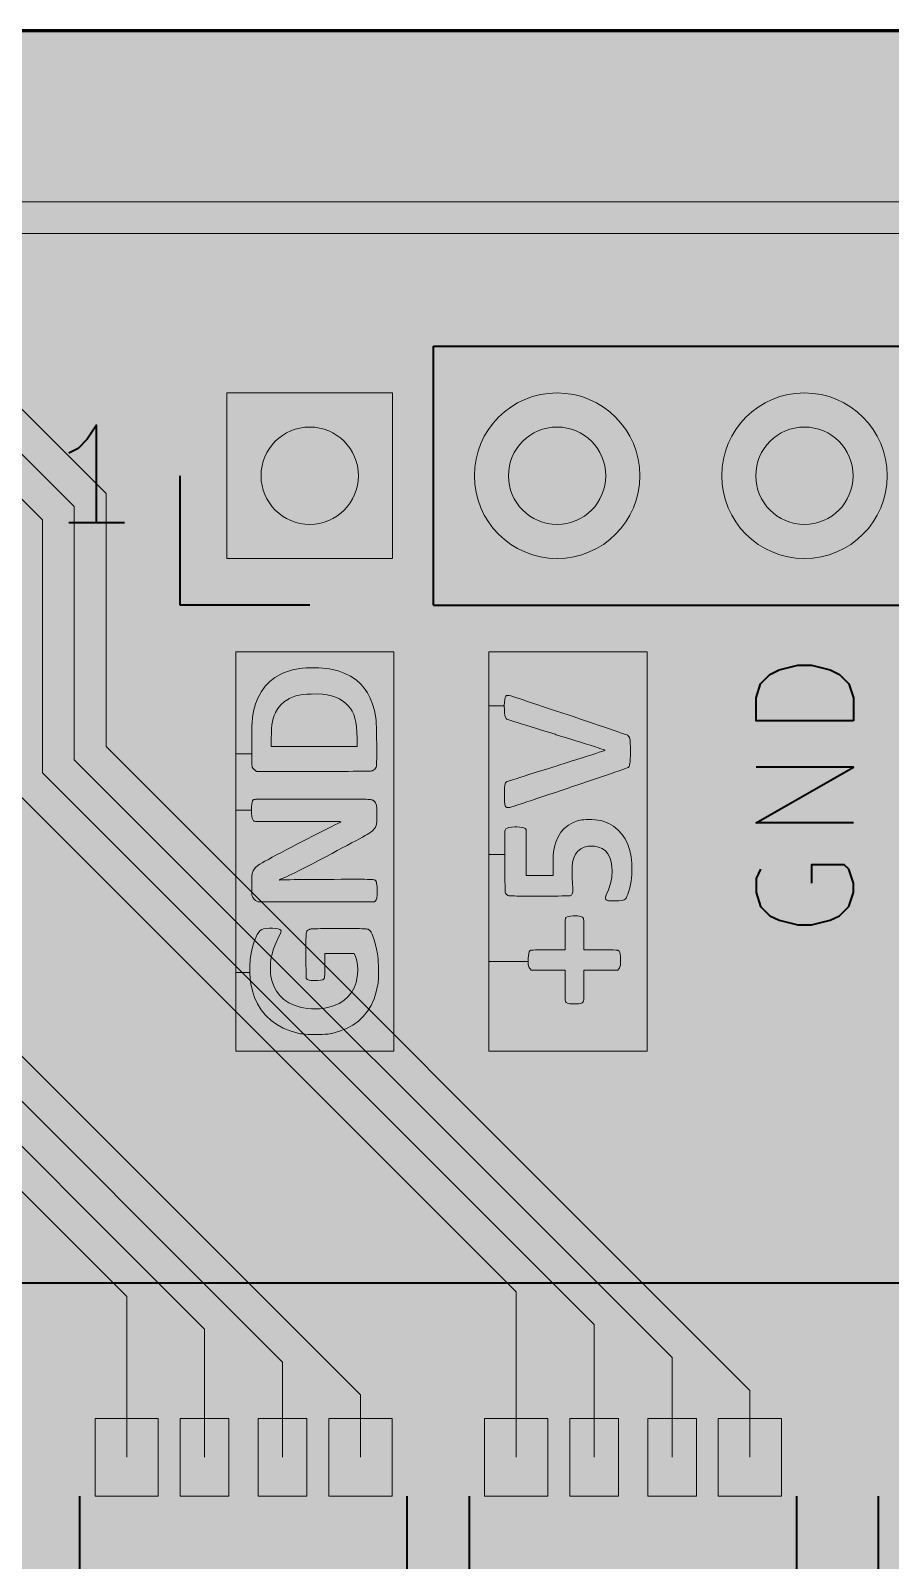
# Model space of a CAD drawing. Header units: millimetres. Extents: x 0 to 100, y -70 to 0.
# Drawn here: x 49.96 to 58.79, y -15.71 to 0 of the extents above; entities that cross this region are included whole.
import ezdxf

# ---------------------------------------------------------------- set-up
doc = ezdxf.new("R2010")
doc.units = ezdxf.units.MM
for name, color, linetype, lineweight, true_color in [('application board pcb edge', 18, 'Continuous', 60, 0x000000), ('application board tht F.Cu', 8, 'Continuous', 18, 0x777779), ('application board tht F.Silkscreen', 18, 'Continuous', 40, 0x000000), ('pcb board fill', 7, 'Continuous', 13, 0xefefef)]:
    doc.layers.add(name, color=color, linetype=linetype, lineweight=lineweight, true_color=true_color)

msp = doc.modelspace()

# ---------------------------------------------------------------- hatches: boundary and pattern name
at = {"layer": 'application board tht F.Silkscreen', "lineweight": 0, "transparency": 33554687}
for points in [[(52.070269, -6.379627), (53.694467, -6.379627), (53.694467, -10.480372), (52.070269, -10.480372), (52.070269, -9.672138), (52.213306, -9.672138), (52.217391, -9.737937), (52.224287, -9.789023), (52.24054, -9.859978), (52.26421, -9.928666), (52.2946, -9.993642), (52.331018, -10.053462), (52.372769, -10.106681), (52.381669, -10.116374), (52.433626, -10.164613), (52.492532, -10.206695), (52.557939, -10.242382), (52.629404, -10.271438), (52.70648, -10.293623), (52.719001, -10.296453), (52.73552, -10.299869), (52.750853, -10.30249), (52.766621, -10.304419), (52.784446, -10.305758), (52.805949, -10.30661), (52.832753, -10.30708), (52.866478, -10.30727), (52.889471, -10.307292), (52.928028, -10.307212), (52.958721, -10.306904), (52.983153, -10.306268), (53.00293, -10.305205), (53.019656, -10.303616), (53.034937, -10.301399), (53.050376, -10.298456), (53.058065, -10.296811), (53.135742, -10.275663), (53.206847, -10.247738), (53.271296, -10.213121), (53.329008, -10.171894), (53.3799, -10.124143), (53.423889, -10.069951), (53.460893, -10.009401), (53.490829, -9.942579), (53.513614, -9.869569), (53.523796, -9.822952), (53.528096, -9.79962), (53.531363, -9.780571), (53.533719, -9.763939), (53.535284, -9.747858), (53.536181, -9.730465), (53.53653, -9.709892), (53.536454, -9.684275), (53.536074, -9.651748), (53.53588, -9.637494), (53.535024, -9.595647), (53.533628, -9.561149), (53.531541, -9.531886), (53.52861, -9.505744), (53.524683, -9.480609), (53.524541, -9.479805), (53.515357, -9.432857), (53.504915, -9.387589), (53.495217, -9.351373), (53.493667, -9.345585), (53.482066, -9.308426), (53.470566, -9.277695), (53.460764, -9.257), (53.44856, -9.24137), (53.433078, -9.229777), (53.433069, -9.229772), (53.429038, -9.227912), (53.424307, -9.226327), (53.418132, -9.224997), (53.409765, -9.223897), (53.398461, -9.223007), (53.383473, -9.222305), (53.364056, -9.221768), (53.339464, -9.221375), (53.30895, -9.221103), (53.271768, -9.220931), (53.227173, -9.220836), (53.174418, -9.220797), (53.128602, -9.22079), (53.069196, -9.220802), (53.018513, -9.220851), (52.975807, -9.22096), (52.940332, -9.221152), (52.91134, -9.221449), (52.888085, -9.221872), (52.869819, -9.222444), (52.855797, -9.223188), (52.845271, -9.224125), (52.837495, -9.225278), (52.831721, -9.22667), (52.827203, -9.228321), (52.823945, -9.229869), (52.816425, -9.233729), (52.81009, -9.237531), (52.804842, -9.242071), (52.800585, -9.248142), (52.797223, -9.25654), (52.79466, -9.268059), (52.7928, -9.283496), (52.791546, -9.303644), (52.790802, -9.3293), (52.790471, -9.361257), (52.790459, -9.400311), (52.790668, -9.447257), (52.790996, -9.502029), (52.792398, -9.733547), (52.805678, -9.743461), (52.813234, -9.748052), (52.822711, -9.75118), (52.836217, -9.753222), (52.85586, -9.754555), (52.870922, -9.755154), (52.910198, -9.755042), (52.941354, -9.751778), (52.964083, -9.745412), (52.975889, -9.738213), (52.978385, -9.735227), (52.980327, -9.730579), (52.981784, -9.72316), (52.982824, -9.711864), (52.983515, -9.695583), (52.983925, -9.673209), (52.984123, -9.643636), (52.984176, -9.605755), (52.984176, -9.476495), (53.286226, -9.476495), (53.298028, -9.50609), (53.308983, -9.537137), (53.316315, -9.567422), (53.320523, -9.599961), (53.322107, -9.63777), (53.32214, -9.6517), (53.317747, -9.716061), (53.305385, -9.775414), (53.28526, -9.829535), (53.257578, -9.878201), (53.222544, -9.921186), (53.180363, -9.958266), (53.131242, -9.989218), (53.075385, -10.013817), (53.012998, -10.03184), (52.965964, -10.040364), (52.930623, -10.043647), (52.88982, -10.044654), (52.846512, -10.043531), (52.803654, -10.040423), (52.764201, -10.035475), (52.731108, -10.028835), (52.730839, -10.028766), (52.669504, -10.008572), (52.614158, -9.981432), (52.565156, -9.947721), (52.522853, -9.907819), (52.487603, -9.862102), (52.459762, -9.81095), (52.439684, -9.754739), (52.429735, -9.708226), (52.427048, -9.681396), (52.426009, -9.64818), (52.426497, -9.611399), (52.428389, -9.573876), (52.431563, -9.538432), (52.435899, -9.507891), (52.439014, -9.493068), (52.458106, -9.428455), (52.483375, -9.364151), (52.509421, -9.309755), (52.521529, -9.286053), (52.529752, -9.269206), (52.534591, -9.257672), (52.536545, -9.249911), (52.536114, -9.244383), (52.533799, -9.239548), (52.532752, -9.237911), (52.522518, -9.228594), (52.505437, -9.221984), (52.480893, -9.21797), (52.448273, -9.216443), (52.415467, -9.216955), (52.382173, -9.21886), (52.356439, -9.222692), (52.336384, -9.22966), (52.320124, -9.24097), (52.305778, -9.257831), (52.291464, -9.281449), (52.279788, -9.303979), (52.258871, -9.353464), (52.241623, -9.41002), (52.228244, -9.471906), (52.218931, -9.537382), (52.213886, -9.604706), (52.213306, -9.672138), (52.070269, -9.672138), (52.070269, -8.004698), (52.231498, -8.004698), (52.231502, -8.006193), (52.232264, -8.040303), (52.234533, -8.066567), (52.238622, -8.086535), (52.244847, -8.101756), (52.253283, -8.113517), (52.25486, -8.115126), (52.256879, -8.116542), (52.259912, -8.117775), (52.264529, -8.118837), (52.271302, -8.119735), (52.280802, -8.120481), (52.2936, -8.121084), (52.310267, -8.121554), (52.331373, -8.1219), (52.357491, -8.122134), (52.389191, -8.122265), (52.427043, -8.122302), (52.47162, -8.122256), (52.523492, -8.122136), (52.58323, -8.121952), (52.651405, -8.121715), (52.713152, -8.12149), (52.788559, -8.121217), (52.855031, -8.120987), (52.913102, -8.120811), (52.963308, -8.120699), (53.006184, -8.120659), (53.042264, -8.120701), (53.072083, -8.120835), (53.096177, -8.12107), (53.11508, -8.121414), (53.129328, -8.121879), (53.139455, -8.122473), (53.145996, -8.123205), (53.149488, -8.124085), (53.150463, -8.125122), (53.149458, -8.126326), (53.147007, -8.127707), (53.144089, -8.12907), (53.118502, -8.141045), (53.08665, -8.156434), (53.049287, -8.174846), (53.007165, -8.195885), (52.961037, -8.21916), (52.911657, -8.244276), (52.859778, -8.270841), (52.806154, -8.29846), (52.751536, -8.32674), (52.696678, -8.355288), (52.642334, -8.38371), (52.589257, -8.411613), (52.538199, -8.438603), (52.489914, -8.464288), (52.445156, -8.488272), (52.404676, -8.510164), (52.369229, -8.52957), (52.339567, -8.546096), (52.316444, -8.559348), (52.300612, -8.568934), (52.295357, -8.572449), (52.269003, -8.596772), (52.249374, -8.627332), (52.24266, -8.643087), (52.23995, -8.65197), (52.237884, -8.663085), (52.236373, -8.677782), (52.235325, -8.697411), (52.234653, -8.723324), (52.234265, -8.75687), (52.234179, -8.77104), (52.234032, -8.805522), (52.234072, -8.831944), (52.234422, -8.851714), (52.235207, -8.866241), (52.236549, -8.876934), (52.238573, -8.885204), (52.241403, -8.892458), (52.245162, -8.900107), (52.24559, -8.900939), (52.257946, -8.919707), (52.273787, -8.932636), (52.278298, -8.93517), (52.299051, -8.946144), (53.495217, -8.946144), (53.504813, -8.935844), (53.512271, -8.923915), (53.517117, -8.909222), (53.517223, -8.908616), (53.519604, -8.896048), (53.521728, -8.887551), (53.521947, -8.886953), (53.523284, -8.878052), (53.523691, -8.862016), (53.5233, -8.841122), (53.522242, -8.817646), (53.520648, -8.793866), (53.518651, -8.772057), (53.516381, -8.754496), (53.51397, -8.74346), (53.513612, -8.742528), (53.511797, -8.737768), (53.510297, -8.733548), (53.508563, -8.729839), (53.506046, -8.726611), (53.502196, -8.723833), (53.496464, -8.721475), (53.488301, -8.719509), (53.477158, -8.717902), (53.462485, -8.716627), (53.443732, -8.715652), (53.420352, -8.714948), (53.391794, -8.714485), (53.357509, -8.714233), (53.316947, -8.714161), (53.269561, -8.71424), (53.214799, -8.71444), (53.152113, -8.714731), (53.080955, -8.715084), (53.016273, -8.715395), (52.949826, -8.715739), (52.885931, -8.716137), (52.825243, -8.71658), (52.768413, -8.717061), (52.716093, -8.717573), (52.668935, -8.718106), (52.627592, -8.718655), (52.592716, -8.71921), (52.564958, -8.719765), (52.544971, -8.720311), (52.533407, -8.720841), (52.530774, -8.721151), (52.52268, -8.722389), (52.520119, -8.720563), (52.524195, -8.716906), (52.534876, -8.711301), (52.549715, -8.705016), (52.569109, -8.697225), (52.590984, -8.687821), (52.615871, -8.676535), (52.644303, -8.663099), (52.676812, -8.647244), (52.71393, -8.628702), (52.756191, -8.607205), (52.804125, -8.582484), (52.858266, -8.554271), (52.919147, -8.522298), (52.987298, -8.486296), (53.05872, -8.448405), (53.112238, -8.419932), (53.164005, -8.392324), (53.213312, -8.365962), (53.259454, -8.341229), (53.301721, -8.318504), (53.339407, -8.298171), (53.371803, -8.280609), (53.398202, -8.266201), (53.417896, -8.255328), (53.430178, -8.24837), (53.432607, -8.246923), (53.451711, -8.233917), (53.470335, -8.219103), (53.484752, -8.20547), (53.485901, -8.204193), (53.496558, -8.190963), (53.50472, -8.177565), (53.510703, -8.162504), (53.514822, -8.144285), (53.517393, -8.121414), (53.518733, -8.092395), (53.519156, -8.055736), (53.519158, -8.046767), (53.518806, -8.010048), (53.517665, -7.981408), (53.515462, -7.959467), (53.511921, -7.942846), (53.50677, -7.930168), (53.499733, -7.920053), (53.492529, -7.912852), (53.488933, -7.909572), (53.485586, -7.906624), (53.481991, -7.903991), (53.477648, -7.901654), (53.472059, -7.899597), (53.464727, -7.8978), (53.455152, -7.896248), (53.442837, -7.894921), (53.427282, -7.893802), (53.40799, -7.892874), (53.384462, -7.892119), (53.356199, -7.891519), (53.322704, -7.891056), (53.283478, -7.890713), (53.238022, -7.890472), (53.185838, -7.890315), (53.126428, -7.890225), (53.059293, -7.890184), (52.983936, -7.890174), (52.899857, -7.890177), (52.874066, -7.890178), (52.854108, -7.890179), (52.766829, -7.890182), (52.688524, -7.890195), (52.6187, -7.890227), (52.55686, -7.890285), (52.502508, -7.890377), (52.45515, -7.890509), (52.41429, -7.89069), (52.379433, -7.890927), (52.350082, -7.891227), (52.325744, -7.891599), (52.305922, -7.892048), (52.29012, -7.892584), (52.277844, -7.893214), (52.268599, -7.893945), (52.261887, -7.894784), (52.257216, -7.895739), (52.254087, -7.896818), (52.252008, -7.898028), (52.250516, -7.899342), (52.242988, -7.909602), (52.237557, -7.923954), (52.233987, -7.94371), (52.232046, -7.970187), (52.231498, -8.004698), (52.070269, -8.004698), (52.070269, -7.425655), (52.233983, -7.425655), (52.23405, -7.460728), (52.234252, -7.488922), (52.234622, -7.511101), (52.235193, -7.528129), (52.236, -7.540871), (52.237077, -7.550189), (52.238456, -7.556947), (52.240172, -7.562011), (52.242259, -7.566243), (52.243362, -7.568164), (52.254217, -7.582277), (52.267647, -7.594501), (52.268922, -7.595392), (52.284756, -7.606062), (52.874066, -7.606062), (52.961689, -7.606053), (53.040335, -7.606022), (53.110499, -7.605963), (53.172675, -7.60587), (53.227356, -7.605737), (53.275036, -7.605557), (53.316209, -7.605324), (53.35137, -7.605032), (53.381013, -7.604676), (53.40563, -7.604249), (53.425717, -7.603744), (53.441767, -7.603157), (53.454275, -7.602479), (53.463733, -7.601707), (53.470637, -7.600832), (53.47548, -7.59985), (53.478756, -7.598754), (53.479203, -7.598551), (53.498075, -7.584464), (53.511745, -7.563007), (53.515004, -7.554384), (53.515783, -7.547236), (53.516437, -7.531624), (53.516956, -7.508555), (53.51733, -7.479033), (53.51755, -7.444066), (53.517605, -7.404658), (53.517487, -7.361817), (53.517248, -7.324314), (53.516735, -7.268483), (53.516133, -7.221173), (53.515411, -7.181433), (53.514533, -7.148314), (53.513467, -7.120866), (53.512178, -7.098138), (53.510632, -7.079181), (53.508797, -7.063044), (53.507699, -7.055334), (53.493677, -6.981168), (53.475255, -6.914659), (53.452014, -6.854872), (53.423535, -6.80087), (53.3894, -6.751718), (53.353527, -6.710885), (53.304847, -6.667233), (53.25006, -6.630123), (53.188855, -6.599404), (53.120921, -6.574922), (53.045946, -6.556527), (53.033415, -6.554164), (53.002411, -6.549785), (52.964881, -6.546465), (52.922964, -6.544221), (52.878798, -6.543068), (52.834521, -6.543025), (52.79227, -6.544107), (52.754183, -6.546333), (52.722398, -6.549718), (52.710781, -6.551613), (52.653192, -6.564289), (52.601751, -6.579789), (52.553312, -6.599127), (52.531866, -6.609247), (52.472107, -6.643594), (52.419115, -6.684372), (52.372842, -6.73166), (52.333237, -6.785532), (52.30025, -6.846067), (52.273832, -6.91334), (52.253933, -6.987428), (52.242303, -7.054369), (52.240351, -7.070694), (52.238727, -7.088966), (52.2374, -7.110169), (52.236343, -7.13529), (52.235526, -7.165312), (52.23492, -7.201222), (52.234495, -7.244005), (52.234223, -7.294645), (52.234116, -7.331416), (52.234016, -7.382839), (52.233983, -7.425655), (52.070269, -7.425655)], [(52.960943, -6.814343), (53.009759, -6.820653), (53.054179, -6.83066), (53.095744, -6.844638), (53.135996, -6.862858), (53.137839, -6.863802), (53.167131, -6.881872), (53.196994, -6.905537), (53.225095, -6.932549), (53.249099, -6.96066), (53.266673, -6.987622), (53.266996, -6.988237), (53.28173, -7.021074), (53.293602, -7.05822), (53.30276, -7.100597), (53.309351, -7.149128), (53.313522, -7.204735), (53.31542, -7.268341), (53.315575, -7.292351), (53.315645, -7.350358), (52.434884, -7.350358), (52.434967, -7.268674), (52.435629, -7.214494), (52.437661, -7.168237), (52.441302, -7.128425), (52.446795, -7.093576), (52.454379, -7.062213), (52.464296, -7.032854), (52.476788, -7.004021), (52.478753, -6.999947), (52.502747, -6.960223), (52.534067, -6.922874), (52.570574, -6.890042), (52.610127, -6.863869), (52.619808, -6.85883), (52.653639, -6.843532), (52.686621, -6.83179), (52.720861, -6.823161), (52.758465, -6.817202), (52.80154, -6.81347), (52.843951, -6.81172), (52.906187, -6.811456)]]:
    msp.add_hatch(color=256, dxfattribs=at).paths.add_polyline_path(points, flags=0)
at = {"layer": 'application board tht F.Silkscreen', "transparency": 33554687}
msp.add_hatch(color=256, dxfattribs=at).paths.add_polyline_path([(54.670269, -6.379627), (56.294467, -6.379627), (56.294467, -10.480372), (54.670269, -10.480372), (54.670269, -9.5589), (55.072972, -9.5589), (55.07381, -9.584817), (55.076542, -9.604347), (55.081416, -9.61898), (55.088676, -9.630207), (55.091749, -9.633529), (55.105185, -9.646965), (55.451588, -9.646965), (55.451588, -9.807626), (55.451578, -9.852157), (55.451661, -9.888183), (55.452008, -9.91667), (55.452788, -9.938583), (55.454172, -9.954888), (55.456331, -9.96655), (55.459435, -9.974534), (55.463653, -9.979806), (55.469156, -9.983331), (55.476116, -9.986075), (55.483508, -9.988586), (55.499211, -9.991921), (55.52117, -9.993918), (55.546266, -9.994578), (55.571379, -9.993903), (55.59339, -9.991894), (55.609181, -9.988554), (55.609264, -9.988525), (55.61879, -9.985229), (55.626495, -9.98198), (55.632573, -9.977807), (55.637217, -9.971739), (55.640618, -9.962804), (55.64297, -9.950032), (55.644466, -9.93245), (55.645297, -9.909088), (55.645658, -9.878974), (55.64574, -9.841138), (55.645735, -9.804703), (55.645735, -9.646965), (55.991862, -9.646965), (56.003171, -9.634762), (56.011253, -9.62201), (56.017731, -9.604618), (56.019279, -9.598064), (56.021619, -9.578832), (56.02249, -9.554804), (56.022016, -9.528769), (56.020322, -9.503516), (56.017533, -9.481835), (56.013774, -9.466513), (56.01334, -9.465415), (56.006251, -9.453025), (55.997962, -9.4444), (55.996857, -9.443729), (55.988892, -9.442141), (55.971516, -9.440844), (55.944781, -9.439842), (55.9284, -9.439521), (55.908742, -9.439136), (55.863452, -9.438726), (55.816516, -9.438613), (55.645735, -9.438613), (55.645735, -9.282037), (55.645584, -9.235675), (55.645142, -9.196076), (55.644425, -9.163784), (55.643449, -9.139348), (55.64223, -9.123312), (55.640859, -9.116352), (55.629578, -9.104451), (55.610124, -9.095944), (55.582188, -9.090721), (55.565391, -9.089332), (55.534832, -9.089043), (55.506833, -9.091506), (55.483325, -9.096383), (55.466242, -9.103338), (55.460635, -9.107567), (55.458197, -9.110454), (55.45624, -9.114383), (55.454712, -9.120343), (55.453559, -9.129324), (55.45273, -9.142317), (55.452172, -9.160312), (55.451832, -9.184299), (55.451656, -9.215268), (55.451594, -9.254209), (55.451588, -9.277613), (55.451588, -9.438613), (55.281341, -9.438613), (55.227973, -9.43876), (55.183961, -9.439204), (55.149196, -9.439947), (55.123567, -9.440994), (55.106965, -9.442346), (55.099556, -9.44387), (55.090028, -9.450339), (55.083125, -9.460685), (55.078393, -9.47634), (55.075376, -9.498735), (55.073781, -9.525106), (55.072972, -9.5589), (54.670269, -9.5589), (54.670269, -8.458761), (54.831565, -8.458761), (54.831689, -8.506798), (54.831941, -8.555382), (54.832315, -8.603537), (54.832804, -8.650286), (54.833405, -8.694653), (54.834112, -8.73566), (54.834919, -8.772331), (54.835821, -8.803689), (54.836812, -8.828758), (54.837888, -8.846562), (54.839042, -8.856123), (54.839351, -8.857131), (54.847444, -8.868138), (54.85948, -8.877769), (54.86066, -8.87844), (54.864267, -8.880149), (54.868833, -8.881613), (54.875068, -8.882852), (54.883682, -8.883885), (54.895388, -8.884729), (54.910894, -8.885403), (54.930913, -8.885927), (54.956154, -8.886319), (54.987328, -8.886598), (55.025146, -8.886782), (55.07032, -8.88689), (55.123558, -8.886941), (55.184046, -8.886953), (55.237515, -8.886899), (55.288432, -8.886741), (55.335964, -8.88649), (55.37928, -8.886154), (55.417549, -8.885743), (55.449941, -8.885267), (55.475625, -8.884735), (55.493768, -8.884156), (55.503542, -8.883539), (55.504774, -8.883333), (55.517619, -8.876535), (55.526011, -8.864002), (55.53028, -8.844781), (55.530754, -8.817919), (55.530282, -8.809353), (55.527052, -8.754176), (55.524916, -8.70235), (55.523876, -8.654966), (55.523939, -8.613114), (55.525109, -8.577884), (55.527389, -8.550368), (55.529121, -8.538911), (55.541337, -8.493204), (55.559341, -8.454983), (55.583194, -8.42419), (55.612957, -8.40077), (55.64869, -8.384665), (55.690455, -8.375818), (55.704925, -8.374523), (55.753358, -8.375168), (55.796322, -8.383498), (55.833702, -8.399385), (55.86538, -8.422701), (55.891241, -8.453317), (55.911168, -8.491106), (55.925045, -8.53594), (55.932756, -8.587689), (55.934421, -8.627355), (55.930771, -8.694874), (55.918993, -8.7588), (55.898648, -8.821075), (55.88166, -8.859455), (55.871151, -8.882769), (55.865862, -8.899729), (55.865812, -8.911895), (55.87102, -8.920825), (55.881505, -8.928081), (55.882498, -8.928598), (55.890141, -8.931886), (55.899198, -8.93414), (55.91138, -8.935493), (55.9284, -8.936081), (55.95197, -8.936037), (55.973317, -8.935701), (56.005242, -8.934858), (56.029265, -8.933267), (56.046952, -8.930287), (56.059873, -8.925277), (56.069594, -8.917594), (56.077683, -8.906597), (56.085708, -8.891645), (56.086918, -8.889194), (56.096345, -8.866531), (56.106101, -8.837006), (56.115484, -8.80317), (56.123791, -8.767576), (56.13032, -8.732775), (56.130815, -8.729648), (56.134057, -8.701403), (56.136263, -8.666706), (56.137428, -8.62814), (56.137549, -8.588292), (56.136625, -8.549744), (56.13465, -8.515081), (56.131623, -8.486888), (56.131121, -8.483643), (56.116515, -8.417517), (56.095143, -8.356179), (56.067426, -8.300208), (56.033787, -8.250187), (55.994647, -8.206694), (55.950428, -8.170313), (55.901553, -8.141622), (55.873982, -8.129762), (55.843745, -8.119025), (55.816522, -8.111287), (55.789635, -8.106113), (55.760407, -8.103067), (55.726162, -8.101716), (55.70019, -8.10154), (55.668519, -8.101823), (55.644039, -8.102689), (55.624479, -8.104345), (55.607567, -8.106996), (55.591031, -8.11085), (55.587554, -8.111788), (55.53357, -8.131089), (55.48566, -8.157642), (55.44393, -8.191344), (55.408488, -8.23209), (55.379442, -8.279777), (55.357031, -8.333906), (55.347078, -8.36684), (55.339531, -8.399557), (55.334179, -8.433909), (55.330809, -8.471746), (55.329209, -8.514917), (55.329166, -8.565273), (55.329314, -8.575609), (55.330946, -8.676234), (55.053826, -8.676234), (55.053826, -8.203394), (55.041654, -8.19382), (55.028941, -8.186636), (55.011109, -8.181559), (54.986953, -8.178398), (54.95527, -8.17696), (54.935238, -8.176829), (54.900757, -8.178051), (54.874559, -8.181679), (54.867001, -8.184228), (54.85569, -8.188043), (54.843194, -8.197476), (54.836114, -8.21031), (54.835794, -8.211354), (54.834707, -8.219856), (54.83379, -8.236718), (54.833039, -8.260963), (54.832446, -8.291615), (54.832008, -8.327698), (54.831719, -8.368234), (54.831573, -8.412247), (54.831565, -8.458761), (54.670269, -8.458761), (54.670269, -6.932285), (54.827266, -6.932285), (54.828058, -6.969963), (54.830336, -7.005017), (54.833827, -7.031607), (54.838776, -7.050693), (54.845423, -7.063231), (54.853359, -7.069865), (54.85896, -7.07183), (54.873017, -7.076415), (54.89494, -7.083434), (54.92414, -7.092703), (54.960028, -7.104036), (55.002013, -7.117247), (55.049506, -7.132153), (55.101918, -7.148566), (55.158659, -7.166303), (55.21914, -7.185178), (55.28277, -7.205005), (55.34896, -7.2256), (55.361618, -7.229535), (55.428106, -7.25022), (55.492064, -7.270154), (55.55291, -7.289153), (55.610063, -7.307035), (55.662941, -7.323616), (55.710962, -7.338712), (55.753545, -7.352142), (55.790107, -7.363721), (55.820068, -7.373266), (55.842844, -7.380594), (55.857856, -7.385521), (55.864519, -7.387866), (55.8648, -7.388009), (55.86087, -7.389827), (55.848479, -7.394285), (55.828203, -7.401194), (55.800621, -7.41037), (55.766309, -7.421624), (55.725845, -7.43477), (55.679806, -7.449621), (55.62877, -7.465991), (55.573313, -7.483692), (55.514014, -7.502538), (55.45145, -7.522341), (55.386198, -7.542915), (55.381802, -7.544299), (55.315712, -7.565105), (55.251801, -7.585248), (55.190694, -7.604532), (55.133015, -7.622757), (55.079387, -7.639726), (55.030435, -7.65524), (54.986781, -7.669103), (54.949051, -7.681116), (54.917868, -7.691081), (54.893856, -7.698801), (54.877638, -7.704077), (54.869879, -7.706696), (54.857531, -7.711728), (54.847967, -7.717445), (54.840835, -7.725054), (54.83578, -7.735762), (54.832448, -7.750774), (54.830485, -7.771296), (54.829538, -7.798535), (54.829253, -7.833696), (54.829243, -7.845194), (54.829579, -7.885993), (54.830876, -7.918165), (54.833569, -7.942538), (54.838094, -7.959942), (54.844884, -7.971204), (54.854375, -7.977153), (54.867001, -7.978618), (54.883198, -7.976427), (54.896455, -7.973276), (54.904246, -7.97091), (54.920454, -7.965708), (54.944517, -7.957857), (54.975878, -7.947543), (55.013975, -7.934952), (55.058249, -7.920271), (55.10814, -7.903685), (55.16309, -7.885381), (55.222537, -7.865544), (55.285922, -7.844361), (55.352686, -7.822018), (55.422269, -7.798701), (55.49411, -7.774596), (55.507846, -7.769984), (55.604909, -7.737338), (55.693478, -7.707445), (55.773504, -7.680321), (55.844938, -7.655984), (55.907731, -7.63445), (55.961833, -7.615737), (56.007195, -7.599861), (56.043768, -7.586841), (56.071504, -7.576692), (56.090352, -7.569432), (56.100265, -7.565077), (56.101746, -7.564124), (56.108292, -7.55547), (56.113455, -7.543407), (56.11735, -7.526962), (56.120093, -7.505159), (56.121797, -7.477025), (56.122578, -7.441584), (56.122551, -7.397861), (56.12246, -7.38824), (56.121957, -7.350986), (56.121272, -7.321957), (56.120317, -7.299905), (56.119007, -7.283584), (56.117257, -7.271749), (56.114979, -7.263153), (56.113567, -7.259572), (56.105713, -7.246361), (56.09636, -7.236317), (56.094797, -7.235218), (56.088536, -7.232587), (56.073927, -7.227201), (56.051614, -7.219273), (56.022241, -7.20902), (55.986452, -7.196658), (55.94489, -7.182402), (55.898201, -7.166468), (55.847027, -7.149072), (55.792013, -7.130429), (55.733803, -7.110755), (55.67304, -7.090266), (55.61037, -7.069178), (55.546435, -7.047705), (55.481879, -7.026065), (55.417348, -7.004473), (55.353484, -6.983143), (55.290931, -6.962293), (55.230334, -6.942138), (55.172337, -6.922893), (55.117583, -6.904774), (55.066717, -6.887997), (55.020383, -6.872778), (54.979224, -6.859332), (54.943884, -6.847875), (54.915008, -6.838622), (54.893239, -6.83179), (54.879222, -6.827595), (54.873885, -6.826262), (54.859142, -6.825474), (54.849857, -6.828135), (54.844063, -6.83314), (54.837014, -6.846403), (54.831788, -6.868001), (54.828501, -6.896955), (54.827266, -6.932285), (54.670269, -6.932285)], flags=0)
at = {"layer": 'pcb board fill', "transparency": 33554687}
h = msp.add_hatch(color=256, dxfattribs=at)
edge = h.paths.add_edge_path(flags=0)
edge.add_line((100, -67.01), (100, -35.01))
edge.add_line((100, -35.01), (100, -3))
edge.add_arc((97, -3), 3, 0, 90)
edge.add_line((97, 0), (50, 0))
edge.add_line((50, 0), (3, 0))
edge.add_arc((3, -3), 3, 90, 180)
edge.add_line((0, -3), (0, -32))
edge.add_arc((3, -32), 3, 180, 270)
edge.add_line((3, -35), (7, -35))
edge.add_arc((7, -38), 3, 0, 90, ccw=False)
edge.add_line((10, -38), (10, -57))
edge.add_arc((13, -57), 3, 180, 270)
edge.add_line((13, -60), (15, -60))
edge.add_arc((15, -63), 3, 0, 90, ccw=False)
edge.add_line((18, -63), (18, -68))
edge.add_arc((20, -68), 2, 180, 270)
edge.add_line((20, -70), (50, -70))
edge.add_line((50, -70), (97, -70.000025))
edge.add_arc((96.9974, -66.9974), 3.002626, 270.0496133, 359.7595675)

# ---------------------------------------------------------------- linework, layer by layer
at = {"layer": 'application board pcb edge', "color": 18, "true_color": 0x000000, "flags": 128}
for points in [[(50, 0), (3, 0)], [(97, 0), (50, 0)]]:
    msp.add_lwpolyline(points, dxfattribs=at)
at = {"layer": 'application board tht F.Cu', "flags": 128}
for points in [[(90.969448, -1.757), (30.810552, -1.757)], [(90.834, -2.084), (30.946, -2.084)], [(48.398136, -2.411), (50.739, -4.751864)], [(48.262688, -2.738), (50.412, -4.887312)], [(48.12724, -3.065), (50.085, -5.02276)], [(53.68, -5.42), (51.98, -5.42), (51.98, -3.72), (53.68, -3.72), (53.68, -5.42)], [(50.739, -4.751864), (50.739, -7.351656)], [(50.085, -5.02276), (50.085, -7.622552)], [(50.412, -4.887312), (50.412, -7.487104)], [(50.739, -7.351656), (57.35, -13.962656)], [(50.412, -7.487104), (56.55, -13.625104)], [(50.085, -7.622552), (55.75, -13.287552)], [(49.758, -7.758), (54.95, -12.95)], [(49.431, -10.091), (53.35, -14.01)], [(48.777, -10.361896), (51.75, -13.334896)], [(49.104, -10.226448), (52.55, -13.672448)], [(48.45, -10.497344), (50.95, -12.997344)], [(50.95, -12.997344), (50.95, -14.65)], [(54.95, -12.95), (54.95, -14.65)], [(51.75, -13.334896), (51.75, -14.65)], [(55.75, -13.287552), (55.75, -14.65)], [(56.55, -13.625104), (56.55, -14.65)], [(52.55, -13.672448), (52.55, -14.65)], [(57.35, -13.962656), (57.35, -14.65)], [(53.35, -14.01), (53.35, -14.65)], [(50.625, -14.25), (51.275, -14.25), (51.275, -15.05), (50.625, -15.05), (50.625, -14.25)], [(51.5, -14.25), (52, -14.25), (52, -15.05), (51.5, -15.05), (51.5, -14.25)], [(52.3, -14.25), (52.8, -14.25), (52.8, -15.05), (52.3, -15.05), (52.3, -14.25)], [(53.025, -14.25), (53.675, -14.25), (53.675, -15.05), (53.025, -15.05), (53.025, -14.25)], [(54.625, -14.25), (55.275, -14.25), (55.275, -15.05), (54.625, -15.05), (54.625, -14.25)], [(55.5, -14.25), (56, -14.25), (56, -15.05), (55.5, -15.05), (55.5, -14.25)], [(56.3, -14.25), (56.8, -14.25), (56.8, -15.05), (56.3, -15.05), (56.3, -14.25)], [(57.025, -14.25), (57.675, -14.25), (57.675, -15.05), (57.025, -15.05), (57.025, -14.25)]]:
    msp.add_lwpolyline(points, dxfattribs=at)
at = {"layer": 'application board tht F.Cu'}
for centre, radius in [((55.37, -4.57), 0.85), ((57.91, -4.57), 0.85), ((52.83, -4.57), 0.5), ((55.37, -4.57), 0.5), ((57.91, -4.57), 0.5)]:
    msp.add_circle(centre, radius, dxfattribs=at)
at = {"layer": 'application board tht F.Silkscreen', "flags": 128}
for points in [[(54.1, -3.24), (92.26, -3.24)], [(54.1, -5.9), (54.1, -3.24)], [(50.640952, -5.05238), (50.640952, -4.05238), (50.545714, -4.195238), (50.450476, -4.290476), (50.355238, -4.338095)], [(51.5, -5.9), (51.5, -4.57)], [(50.926666, -5.05238), (50.355238, -5.05238)], [(52.83, -5.9), (51.5, -5.9)], [(54.1, -5.9), (92.26, -5.9)], [(58.41238, -7.088095), (57.41238, -7.088095), (57.41238, -6.85), (57.46, -6.707142), (57.555238, -6.611904), (57.650476, -6.564285), (57.840952, -6.516666), (57.983809, -6.516666), (58.174285, -6.564285), (58.269523, -6.611904), (58.364761, -6.707142), (58.41238, -6.85), (58.41238, -7.088095)], [(58.41238, -8.135714), (57.41238, -8.135714), (58.41238, -7.564285), (57.41238, -7.564285)], [(57.46, -8.611904), (57.41238, -8.707142), (57.41238, -8.85), (57.46, -8.992857), (57.555238, -9.088095), (57.650476, -9.135714), (57.840952, -9.183333), (57.983809, -9.183333), (58.174285, -9.135714), (58.269523, -9.088095), (58.364761, -8.992857), (58.41238, -8.85), (58.41238, -8.754761), (58.364761, -8.611904), (58.317142, -8.564285), (57.983809, -8.564285), (57.983809, -8.754761)], [(24.1, -12.86), (75.85, -12.86)], [(50.47, -16.05), (50.47, -15.05)], [(53.83, -16.05), (53.83, -15.05)], [(54.47, -16.05), (54.47, -15.05)], [(57.83, -16.05), (57.83, -15.05)], [(58.67, -16.05), (58.67, -15.05)]]:
    msp.add_lwpolyline(points, dxfattribs=at)
at = {"layer": 'application board tht F.Silkscreen', "lineweight": 0, "flags": 128}
for points in [[(52.070269, -6.379627), (53.694467, -6.379627), (53.694467, -10.480372), (52.070269, -10.480372), (52.070269, -9.672138), (52.213306, -9.672138), (52.217391, -9.737937), (52.224287, -9.789023), (52.24054, -9.859978), (52.26421, -9.928666), (52.2946, -9.993642), (52.331018, -10.053462), (52.372769, -10.106681), (52.381669, -10.116374), (52.433626, -10.164613), (52.492532, -10.206695), (52.557939, -10.242382), (52.629404, -10.271438), (52.70648, -10.293623), (52.719001, -10.296453), (52.73552, -10.299869), (52.750853, -10.30249), (52.766621, -10.304419), (52.784446, -10.305758), (52.805949, -10.30661), (52.832753, -10.30708), (52.866478, -10.30727), (52.889471, -10.307292), (52.928028, -10.307212), (52.958721, -10.306904), (52.983153, -10.306268), (53.00293, -10.305205), (53.019656, -10.303616), (53.034937, -10.301399), (53.050376, -10.298456), (53.058065, -10.296811), (53.135742, -10.275663), (53.206847, -10.247738), (53.271296, -10.213121), (53.329008, -10.171894), (53.3799, -10.124143), (53.423889, -10.069951), (53.460893, -10.009401), (53.490829, -9.942579), (53.513614, -9.869569), (53.523796, -9.822952), (53.528096, -9.79962), (53.531363, -9.780571), (53.533719, -9.763939), (53.535284, -9.747858), (53.536181, -9.730465), (53.53653, -9.709892), (53.536454, -9.684275), (53.536074, -9.651748), (53.53588, -9.637494), (53.535024, -9.595647), (53.533628, -9.561149), (53.531541, -9.531886), (53.52861, -9.505744), (53.524683, -9.480609), (53.524541, -9.479805), (53.515357, -9.432857), (53.504915, -9.387589), (53.495217, -9.351373), (53.493667, -9.345585), (53.482066, -9.308426), (53.470566, -9.277695), (53.460764, -9.257), (53.44856, -9.24137), (53.433078, -9.229777), (53.433069, -9.229772), (53.429038, -9.227912), (53.424307, -9.226327), (53.418132, -9.224997), (53.409765, -9.223897), (53.398461, -9.223007), (53.383473, -9.222305), (53.364056, -9.221768), (53.339464, -9.221375), (53.30895, -9.221103), (53.271768, -9.220931), (53.227173, -9.220836), (53.174418, -9.220797), (53.128602, -9.22079), (53.069196, -9.220802), (53.018513, -9.220851), (52.975807, -9.22096), (52.940332, -9.221152), (52.91134, -9.221449), (52.888085, -9.221872), (52.869819, -9.222444), (52.855797, -9.223188), (52.845271, -9.224125), (52.837495, -9.225278), (52.831721, -9.22667), (52.827203, -9.228321), (52.823945, -9.229869), (52.816425, -9.233729), (52.81009, -9.237531), (52.804842, -9.242071), (52.800585, -9.248142), (52.797223, -9.25654), (52.79466, -9.268059), (52.7928, -9.283496), (52.791546, -9.303644), (52.790802, -9.3293), (52.790471, -9.361257), (52.790459, -9.400311), (52.790668, -9.447257), (52.790996, -9.502029), (52.792398, -9.733547), (52.805678, -9.743461), (52.813234, -9.748052), (52.822711, -9.75118), (52.836217, -9.753222), (52.85586, -9.754555), (52.870922, -9.755154), (52.910198, -9.755042), (52.941354, -9.751778), (52.964083, -9.745412), (52.975889, -9.738213), (52.978385, -9.735227), (52.980327, -9.730579), (52.981784, -9.72316), (52.982824, -9.711864), (52.983515, -9.695583), (52.983925, -9.673209), (52.984123, -9.643636), (52.984176, -9.605755), (52.984176, -9.476495), (53.286226, -9.476495), (53.298028, -9.50609), (53.308983, -9.537137), (53.316315, -9.567422), (53.320523, -9.599961), (53.322107, -9.63777), (53.32214, -9.6517), (53.317747, -9.716061), (53.305385, -9.775414), (53.28526, -9.829535), (53.257578, -9.878201), (53.222544, -9.921186), (53.180363, -9.958266), (53.131242, -9.989218), (53.075385, -10.013817), (53.012998, -10.03184), (52.965964, -10.040364), (52.930623, -10.043647), (52.88982, -10.044654), (52.846512, -10.043531), (52.803654, -10.040423), (52.764201, -10.035475), (52.731108, -10.028835), (52.730839, -10.028766), (52.669504, -10.008572), (52.614158, -9.981432), (52.565156, -9.947721), (52.522853, -9.907819), (52.487603, -9.862102), (52.459762, -9.81095), (52.439684, -9.754739), (52.429735, -9.708226), (52.427048, -9.681396), (52.426009, -9.64818), (52.426497, -9.611399), (52.428389, -9.573876), (52.431563, -9.538432), (52.435899, -9.507891), (52.439014, -9.493068), (52.458106, -9.428455), (52.483375, -9.364151), (52.509421, -9.309755), (52.521529, -9.286053), (52.529752, -9.269206), (52.534591, -9.257672), (52.536545, -9.249911), (52.536114, -9.244383), (52.533799, -9.239548), (52.532752, -9.237911), (52.522518, -9.228594), (52.505437, -9.221984), (52.480893, -9.21797), (52.448273, -9.216443), (52.415467, -9.216955), (52.382173, -9.21886), (52.356439, -9.222692), (52.336384, -9.22966), (52.320124, -9.24097), (52.305778, -9.257831), (52.291464, -9.281449), (52.279788, -9.303979), (52.258871, -9.353464), (52.241623, -9.41002), (52.228244, -9.471906), (52.218931, -9.537382), (52.213886, -9.604706), (52.213306, -9.672138), (52.070269, -9.672138), (52.070269, -8.004698), (52.231498, -8.004698), (52.231502, -8.006193), (52.232264, -8.040303), (52.234533, -8.066567), (52.238622, -8.086535), (52.244847, -8.101756), (52.253283, -8.113517), (52.25486, -8.115126), (52.256879, -8.116542), (52.259912, -8.117775), (52.264529, -8.118837), (52.271302, -8.119735), (52.280802, -8.120481), (52.2936, -8.121084), (52.310267, -8.121554), (52.331373, -8.1219), (52.357491, -8.122134), (52.389191, -8.122265), (52.427043, -8.122302), (52.47162, -8.122256), (52.523492, -8.122136), (52.58323, -8.121952), (52.651405, -8.121715), (52.713152, -8.12149), (52.788559, -8.121217), (52.855031, -8.120987), (52.913102, -8.120811), (52.963308, -8.120699), (53.006184, -8.120659), (53.042264, -8.120701), (53.072083, -8.120835), (53.096177, -8.12107), (53.11508, -8.121414), (53.129328, -8.121879), (53.139455, -8.122473), (53.145996, -8.123205), (53.149488, -8.124085), (53.150463, -8.125122), (53.149458, -8.126326), (53.147007, -8.127707), (53.144089, -8.12907), (53.118502, -8.141045), (53.08665, -8.156434), (53.049287, -8.174846), (53.007165, -8.195885), (52.961037, -8.21916), (52.911657, -8.244276), (52.859778, -8.270841), (52.806154, -8.29846), (52.751536, -8.32674), (52.696678, -8.355288), (52.642334, -8.38371), (52.589257, -8.411613), (52.538199, -8.438603), (52.489914, -8.464288), (52.445156, -8.488272), (52.404676, -8.510164), (52.369229, -8.52957), (52.339567, -8.546096), (52.316444, -8.559348), (52.300612, -8.568934), (52.295357, -8.572449), (52.269003, -8.596772), (52.249374, -8.627332), (52.24266, -8.643087), (52.23995, -8.65197), (52.237884, -8.663085), (52.236373, -8.677782), (52.235325, -8.697411), (52.234653, -8.723324), (52.234265, -8.75687), (52.234179, -8.77104), (52.234032, -8.805522), (52.234072, -8.831944), (52.234422, -8.851714), (52.235207, -8.866241), (52.236549, -8.876934), (52.238573, -8.885204), (52.241403, -8.892458), (52.245162, -8.900107), (52.24559, -8.900939), (52.257946, -8.919707), (52.273787, -8.932636), (52.278298, -8.93517), (52.299051, -8.946144), (53.495217, -8.946144), (53.504813, -8.935844), (53.512271, -8.923915), (53.517117, -8.909222), (53.517223, -8.908616), (53.519604, -8.896048), (53.521728, -8.887551), (53.521947, -8.886953), (53.523284, -8.878052), (53.523691, -8.862016), (53.5233, -8.841122), (53.522242, -8.817646), (53.520648, -8.793866), (53.518651, -8.772057), (53.516381, -8.754496), (53.51397, -8.74346), (53.513612, -8.742528), (53.511797, -8.737768), (53.510297, -8.733548), (53.508563, -8.729839), (53.506046, -8.726611), (53.502196, -8.723833), (53.496464, -8.721475), (53.488301, -8.719509), (53.477158, -8.717902), (53.462485, -8.716627), (53.443732, -8.715652), (53.420352, -8.714948), (53.391794, -8.714485), (53.357509, -8.714233), (53.316947, -8.714161), (53.269561, -8.71424), (53.214799, -8.71444), (53.152113, -8.714731), (53.080955, -8.715084), (53.016273, -8.715395), (52.949826, -8.715739), (52.885931, -8.716137), (52.825243, -8.71658), (52.768413, -8.717061), (52.716093, -8.717573), (52.668935, -8.718106), (52.627592, -8.718655), (52.592716, -8.71921), (52.564958, -8.719765), (52.544971, -8.720311), (52.533407, -8.720841), (52.530774, -8.721151), (52.52268, -8.722389), (52.520119, -8.720563), (52.524195, -8.716906), (52.534876, -8.711301), (52.549715, -8.705016), (52.569109, -8.697225), (52.590984, -8.687821), (52.615871, -8.676535), (52.644303, -8.663099), (52.676812, -8.647244), (52.71393, -8.628702), (52.756191, -8.607205), (52.804125, -8.582484), (52.858266, -8.554271), (52.919147, -8.522298), (52.987298, -8.486296), (53.05872, -8.448405), (53.112238, -8.419932), (53.164005, -8.392324), (53.213312, -8.365962), (53.259454, -8.341229), (53.301721, -8.318504), (53.339407, -8.298171), (53.371803, -8.280609), (53.398202, -8.266201), (53.417896, -8.255328), (53.430178, -8.24837), (53.432607, -8.246923), (53.451711, -8.233917), (53.470335, -8.219103), (53.484752, -8.20547), (53.485901, -8.204193), (53.496558, -8.190963), (53.50472, -8.177565), (53.510703, -8.162504), (53.514822, -8.144285), (53.517393, -8.121414), (53.518733, -8.092395), (53.519156, -8.055736), (53.519158, -8.046767), (53.518806, -8.010048), (53.517665, -7.981408), (53.515462, -7.959467), (53.511921, -7.942846), (53.50677, -7.930168), (53.499733, -7.920053), (53.492529, -7.912852), (53.488933, -7.909572), (53.485586, -7.906624), (53.481991, -7.903991), (53.477648, -7.901654), (53.472059, -7.899597), (53.464727, -7.8978), (53.455152, -7.896248), (53.442837, -7.894921), (53.427282, -7.893802), (53.40799, -7.892874), (53.384462, -7.892119), (53.356199, -7.891519), (53.322704, -7.891056), (53.283478, -7.890713), (53.238022, -7.890472), (53.185838, -7.890315), (53.126428, -7.890225), (53.059293, -7.890184), (52.983936, -7.890174), (52.899857, -7.890177), (52.874066, -7.890178), (52.854108, -7.890179), (52.766829, -7.890182), (52.688524, -7.890195), (52.6187, -7.890227), (52.55686, -7.890285), (52.502508, -7.890377), (52.45515, -7.890509), (52.41429, -7.89069), (52.379433, -7.890927), (52.350082, -7.891227), (52.325744, -7.891599), (52.305922, -7.892048), (52.29012, -7.892584), (52.277844, -7.893214), (52.268599, -7.893945), (52.261887, -7.894784), (52.257216, -7.895739), (52.254087, -7.896818), (52.252008, -7.898028), (52.250516, -7.899342), (52.242988, -7.909602), (52.237557, -7.923954), (52.233987, -7.94371), (52.232046, -7.970187), (52.231498, -8.004698), (52.070269, -8.004698), (52.070269, -7.425655), (52.233983, -7.425655), (52.23405, -7.460728), (52.234252, -7.488922), (52.234622, -7.511101), (52.235193, -7.528129), (52.236, -7.540871), (52.237077, -7.550189), (52.238456, -7.556947), (52.240172, -7.562011), (52.242259, -7.566243), (52.243362, -7.568164), (52.254217, -7.582277), (52.267647, -7.594501), (52.268922, -7.595392), (52.284756, -7.606062), (52.874066, -7.606062), (52.961689, -7.606053), (53.040335, -7.606022), (53.110499, -7.605963), (53.172675, -7.60587), (53.227356, -7.605737), (53.275036, -7.605557), (53.316209, -7.605324), (53.35137, -7.605032), (53.381013, -7.604676), (53.40563, -7.604249), (53.425717, -7.603744), (53.441767, -7.603157), (53.454275, -7.602479), (53.463733, -7.601707), (53.470637, -7.600832), (53.47548, -7.59985), (53.478756, -7.598754), (53.479203, -7.598551), (53.498075, -7.584464), (53.511745, -7.563007), (53.515004, -7.554384), (53.515783, -7.547236), (53.516437, -7.531624), (53.516956, -7.508555), (53.51733, -7.479033), (53.51755, -7.444066), (53.517605, -7.404658), (53.517487, -7.361817), (53.517248, -7.324314), (53.516735, -7.268483), (53.516133, -7.221173), (53.515411, -7.181433), (53.514533, -7.148314), (53.513467, -7.120866), (53.512178, -7.098138), (53.510632, -7.079181), (53.508797, -7.063044), (53.507699, -7.055334), (53.493677, -6.981168), (53.475255, -6.914659), (53.452014, -6.854872), (53.423535, -6.80087), (53.3894, -6.751718), (53.353527, -6.710885), (53.304847, -6.667233), (53.25006, -6.630123), (53.188855, -6.599404), (53.120921, -6.574922), (53.045946, -6.556527), (53.033415, -6.554164), (53.002411, -6.549785), (52.964881, -6.546465), (52.922964, -6.544221), (52.878798, -6.543068), (52.834521, -6.543025), (52.79227, -6.544107), (52.754183, -6.546333), (52.722398, -6.549718), (52.710781, -6.551613), (52.653192, -6.564289), (52.601751, -6.579789), (52.553312, -6.599127), (52.531866, -6.609247), (52.472107, -6.643594), (52.419115, -6.684372), (52.372842, -6.73166), (52.333237, -6.785532), (52.30025, -6.846067), (52.273832, -6.91334), (52.253933, -6.987428), (52.242303, -7.054369), (52.240351, -7.070694), (52.238727, -7.088966), (52.2374, -7.110169), (52.236343, -7.13529), (52.235526, -7.165312), (52.23492, -7.201222), (52.234495, -7.244005), (52.234223, -7.294645), (52.234116, -7.331416), (52.234016, -7.382839), (52.233983, -7.425655), (52.070269, -7.425655), (52.070269, -6.379627)], [(54.670269, -6.379627), (56.294467, -6.379627), (56.294467, -10.480372), (54.670269, -10.480372), (54.670269, -9.5589), (55.072972, -9.5589), (55.07381, -9.584817), (55.076542, -9.604347), (55.081416, -9.61898), (55.088676, -9.630207), (55.091749, -9.633529), (55.105185, -9.646965), (55.451588, -9.646965), (55.451588, -9.807626), (55.451578, -9.852157), (55.451661, -9.888183), (55.452008, -9.91667), (55.452788, -9.938583), (55.454172, -9.954888), (55.456331, -9.96655), (55.459435, -9.974534), (55.463653, -9.979806), (55.469156, -9.983331), (55.476116, -9.986075), (55.483508, -9.988586), (55.499211, -9.991921), (55.52117, -9.993918), (55.546266, -9.994578), (55.571379, -9.993903), (55.59339, -9.991894), (55.609181, -9.988554), (55.609264, -9.988525), (55.61879, -9.985229), (55.626495, -9.98198), (55.632573, -9.977807), (55.637217, -9.971739), (55.640618, -9.962804), (55.64297, -9.950032), (55.644466, -9.93245), (55.645297, -9.909088), (55.645658, -9.878974), (55.64574, -9.841138), (55.645735, -9.804703), (55.645735, -9.646965), (55.991862, -9.646965), (56.003171, -9.634762), (56.011253, -9.62201), (56.017731, -9.604618), (56.019279, -9.598064), (56.021619, -9.578832), (56.02249, -9.554804), (56.022016, -9.528769), (56.020322, -9.503516), (56.017533, -9.481835), (56.013774, -9.466513), (56.01334, -9.465415), (56.006251, -9.453025), (55.997962, -9.4444), (55.996857, -9.443729), (55.988892, -9.442141), (55.971516, -9.440844), (55.944781, -9.439842), (55.9284, -9.439521), (55.908742, -9.439136), (55.863452, -9.438726), (55.816516, -9.438613), (55.645735, -9.438613), (55.645735, -9.282037), (55.645584, -9.235675), (55.645142, -9.196076), (55.644425, -9.163784), (55.643449, -9.139348), (55.64223, -9.123312), (55.640859, -9.116352), (55.629578, -9.104451), (55.610124, -9.095944), (55.582188, -9.090721), (55.565391, -9.089332), (55.534832, -9.089043), (55.506833, -9.091506), (55.483325, -9.096383), (55.466242, -9.103338), (55.460635, -9.107567), (55.458197, -9.110454), (55.45624, -9.114383), (55.454712, -9.120343), (55.453559, -9.129324), (55.45273, -9.142317), (55.452172, -9.160312), (55.451832, -9.184299), (55.451656, -9.215268), (55.451594, -9.254209), (55.451588, -9.277613), (55.451588, -9.438613), (55.281341, -9.438613), (55.227973, -9.43876), (55.183961, -9.439204), (55.149196, -9.439947), (55.123567, -9.440994), (55.106965, -9.442346), (55.099556, -9.44387), (55.090028, -9.450339), (55.083125, -9.460685), (55.078393, -9.47634), (55.075376, -9.498735), (55.073781, -9.525106), (55.072972, -9.5589), (54.670269, -9.5589), (54.670269, -8.458761), (54.831565, -8.458761), (54.831689, -8.506798), (54.831941, -8.555382), (54.832315, -8.603537), (54.832804, -8.650286), (54.833405, -8.694653), (54.834112, -8.73566), (54.834919, -8.772331), (54.835821, -8.803689), (54.836812, -8.828758), (54.837888, -8.846562), (54.839042, -8.856123), (54.839351, -8.857131), (54.847444, -8.868138), (54.85948, -8.877769), (54.86066, -8.87844), (54.864267, -8.880149), (54.868833, -8.881613), (54.875068, -8.882852), (54.883682, -8.883885), (54.895388, -8.884729), (54.910894, -8.885403), (54.930913, -8.885927), (54.956154, -8.886319), (54.987328, -8.886598), (55.025146, -8.886782), (55.07032, -8.88689), (55.123558, -8.886941), (55.184046, -8.886953), (55.237515, -8.886899), (55.288432, -8.886741), (55.335964, -8.88649), (55.37928, -8.886154), (55.417549, -8.885743), (55.449941, -8.885267), (55.475625, -8.884735), (55.493768, -8.884156), (55.503542, -8.883539), (55.504774, -8.883333), (55.517619, -8.876535), (55.526011, -8.864002), (55.53028, -8.844781), (55.530754, -8.817919), (55.530282, -8.809353), (55.527052, -8.754176), (55.524916, -8.70235), (55.523876, -8.654966), (55.523939, -8.613114), (55.525109, -8.577884), (55.527389, -8.550368), (55.529121, -8.538911), (55.541337, -8.493204), (55.559341, -8.454983), (55.583194, -8.42419), (55.612957, -8.40077), (55.64869, -8.384665), (55.690455, -8.375818), (55.704925, -8.374523), (55.753358, -8.375168), (55.796322, -8.383498), (55.833702, -8.399385), (55.86538, -8.422701), (55.891241, -8.453317), (55.911168, -8.491106), (55.925045, -8.53594), (55.932756, -8.587689), (55.934421, -8.627355), (55.930771, -8.694874), (55.918993, -8.7588), (55.898648, -8.821075), (55.88166, -8.859455), (55.871151, -8.882769), (55.865862, -8.899729), (55.865812, -8.911895), (55.87102, -8.920825), (55.881505, -8.928081), (55.882498, -8.928598), (55.890141, -8.931886), (55.899198, -8.93414), (55.91138, -8.935493), (55.9284, -8.936081), (55.95197, -8.936037), (55.973317, -8.935701), (56.005242, -8.934858), (56.029265, -8.933267), (56.046952, -8.930287), (56.059873, -8.925277), (56.069594, -8.917594), (56.077683, -8.906597), (56.085708, -8.891645), (56.086918, -8.889194), (56.096345, -8.866531), (56.106101, -8.837006), (56.115484, -8.80317), (56.123791, -8.767576), (56.13032, -8.732775), (56.130815, -8.729648), (56.134057, -8.701403), (56.136263, -8.666706), (56.137428, -8.62814), (56.137549, -8.588292), (56.136625, -8.549744), (56.13465, -8.515081), (56.131623, -8.486888), (56.131121, -8.483643), (56.116515, -8.417517), (56.095143, -8.356179), (56.067426, -8.300208), (56.033787, -8.250187), (55.994647, -8.206694), (55.950428, -8.170313), (55.901553, -8.141622), (55.873982, -8.129762), (55.843745, -8.119025), (55.816522, -8.111287), (55.789635, -8.106113), (55.760407, -8.103067), (55.726162, -8.101716), (55.70019, -8.10154), (55.668519, -8.101823), (55.644039, -8.102689), (55.624479, -8.104345), (55.607567, -8.106996), (55.591031, -8.11085), (55.587554, -8.111788), (55.53357, -8.131089), (55.48566, -8.157642), (55.44393, -8.191344), (55.408488, -8.23209), (55.379442, -8.279777), (55.357031, -8.333906), (55.347078, -8.36684), (55.339531, -8.399557), (55.334179, -8.433909), (55.330809, -8.471746), (55.329209, -8.514917), (55.329166, -8.565273), (55.329314, -8.575609), (55.330946, -8.676234), (55.053826, -8.676234), (55.053826, -8.203394), (55.041654, -8.19382), (55.028941, -8.186636), (55.011109, -8.181559), (54.986953, -8.178398), (54.95527, -8.17696), (54.935238, -8.176829), (54.900757, -8.178051), (54.874559, -8.181679), (54.867001, -8.184228), (54.85569, -8.188043), (54.843194, -8.197476), (54.836114, -8.21031), (54.835794, -8.211354), (54.834707, -8.219856), (54.83379, -8.236718), (54.833039, -8.260963), (54.832446, -8.291615), (54.832008, -8.327698), (54.831719, -8.368234), (54.831573, -8.412247), (54.831565, -8.458761), (54.670269, -8.458761), (54.670269, -6.932285), (54.827266, -6.932285), (54.828058, -6.969963), (54.830336, -7.005017), (54.833827, -7.031607), (54.838776, -7.050693), (54.845423, -7.063231), (54.853359, -7.069865), (54.85896, -7.07183), (54.873017, -7.076415), (54.89494, -7.083434), (54.92414, -7.092703), (54.960028, -7.104036), (55.002013, -7.117247), (55.049506, -7.132153), (55.101918, -7.148566), (55.158659, -7.166303), (55.21914, -7.185178), (55.28277, -7.205005), (55.34896, -7.2256), (55.361618, -7.229535), (55.428106, -7.25022), (55.492064, -7.270154), (55.55291, -7.289153), (55.610063, -7.307035), (55.662941, -7.323616), (55.710962, -7.338712), (55.753545, -7.352142), (55.790107, -7.363721), (55.820068, -7.373266), (55.842844, -7.380594), (55.857856, -7.385521), (55.864519, -7.387866), (55.8648, -7.388009), (55.86087, -7.389827), (55.848479, -7.394285), (55.828203, -7.401194), (55.800621, -7.41037), (55.766309, -7.421624), (55.725845, -7.43477), (55.679806, -7.449621), (55.62877, -7.465991), (55.573313, -7.483692), (55.514014, -7.502538), (55.45145, -7.522341), (55.386198, -7.542915), (55.381802, -7.544299), (55.315712, -7.565105), (55.251801, -7.585248), (55.190694, -7.604532), (55.133015, -7.622757), (55.079387, -7.639726), (55.030435, -7.65524), (54.986781, -7.669103), (54.949051, -7.681116), (54.917868, -7.691081), (54.893856, -7.698801), (54.877638, -7.704077), (54.869879, -7.706696), (54.857531, -7.711728), (54.847967, -7.717445), (54.840835, -7.725054), (54.83578, -7.735762), (54.832448, -7.750774), (54.830485, -7.771296), (54.829538, -7.798535), (54.829253, -7.833696), (54.829243, -7.845194), (54.829579, -7.885993), (54.830876, -7.918165), (54.833569, -7.942538), (54.838094, -7.959942), (54.844884, -7.971204), (54.854375, -7.977153), (54.867001, -7.978618), (54.883198, -7.976427), (54.896455, -7.973276), (54.904246, -7.97091), (54.920454, -7.965708), (54.944517, -7.957857), (54.975878, -7.947543), (55.013975, -7.934952), (55.058249, -7.920271), (55.10814, -7.903685), (55.16309, -7.885381), (55.222537, -7.865544), (55.285922, -7.844361), (55.352686, -7.822018), (55.422269, -7.798701), (55.49411, -7.774596), (55.507846, -7.769984), (55.604909, -7.737338), (55.693478, -7.707445), (55.773504, -7.680321), (55.844938, -7.655984), (55.907731, -7.63445), (55.961833, -7.615737), (56.007195, -7.599861), (56.043768, -7.586841), (56.071504, -7.576692), (56.090352, -7.569432), (56.100265, -7.565077), (56.101746, -7.564124), (56.108292, -7.55547), (56.113455, -7.543407), (56.11735, -7.526962), (56.120093, -7.505159), (56.121797, -7.477025), (56.122578, -7.441584), (56.122551, -7.397861), (56.12246, -7.38824), (56.121957, -7.350986), (56.121272, -7.321957), (56.120317, -7.299905), (56.119007, -7.283584), (56.117257, -7.271749), (56.114979, -7.263153), (56.113567, -7.259572), (56.105713, -7.246361), (56.09636, -7.236317), (56.094797, -7.235218), (56.088536, -7.232587), (56.073927, -7.227201), (56.051614, -7.219273), (56.022241, -7.20902), (55.986452, -7.196658), (55.94489, -7.182402), (55.898201, -7.166468), (55.847027, -7.149072), (55.792013, -7.130429), (55.733803, -7.110755), (55.67304, -7.090266), (55.61037, -7.069178), (55.546435, -7.047705), (55.481879, -7.026065), (55.417348, -7.004473), (55.353484, -6.983143), (55.290931, -6.962293), (55.230334, -6.942138), (55.172337, -6.922893), (55.117583, -6.904774), (55.066717, -6.887997), (55.020383, -6.872778), (54.979224, -6.859332), (54.943884, -6.847875), (54.915008, -6.838622), (54.893239, -6.83179), (54.879222, -6.827595), (54.873885, -6.826262), (54.859142, -6.825474), (54.849857, -6.828135), (54.844063, -6.83314), (54.837014, -6.846403), (54.831788, -6.868001), (54.828501, -6.896955), (54.827266, -6.932285), (54.670269, -6.932285), (54.670269, -6.379627)], [(52.960943, -6.814343), (53.009759, -6.820653), (53.054179, -6.83066), (53.095744, -6.844638), (53.135996, -6.862858), (53.137839, -6.863802), (53.167131, -6.881872), (53.196994, -6.905537), (53.225095, -6.932549), (53.249099, -6.96066), (53.266673, -6.987622), (53.266996, -6.988237), (53.28173, -7.021074), (53.293602, -7.05822), (53.30276, -7.100597), (53.309351, -7.149128), (53.313522, -7.204735), (53.31542, -7.268341), (53.315575, -7.292351), (53.315645, -7.350358), (52.434884, -7.350358), (52.434967, -7.268674), (52.435629, -7.214494), (52.437661, -7.168237), (52.441302, -7.128425), (52.446795, -7.093576), (52.454379, -7.062213), (52.464296, -7.032854), (52.476788, -7.004021), (52.478753, -6.999947), (52.502747, -6.960223), (52.534067, -6.922874), (52.570574, -6.890042), (52.610127, -6.863869), (52.619808, -6.85883), (52.653639, -6.843532), (52.686621, -6.83179), (52.720861, -6.823161), (52.758465, -6.817202), (52.80154, -6.81347), (52.843951, -6.81172), (52.906187, -6.811456), (52.960943, -6.814343)]]:
    msp.add_lwpolyline(points, dxfattribs=at)

doc.saveas('drawing.dxf')
